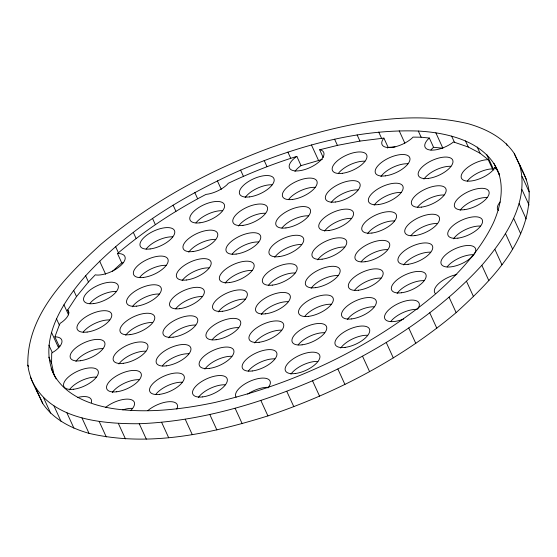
<?xml version="1.0" encoding="UTF-8"?>
<svg xmlns="http://www.w3.org/2000/svg" width="557" height="557" viewBox="0 0 557 557"><rect width="100%" height="100%" fill="white"/><g stroke="black" fill="none" stroke-linecap="round" stroke-linejoin="round"><path stroke-width="0.84" d="M27.85 365.127C26.548 314.97 66.548 275.75 100.852 244.37C155.995 197.958 220.948 164.037 289.083 141.095C346.357 123.292 408.365 109.666 467.971 123.654C485.864 128.737 503.612 137.642 514.243 153.474C519.897 166.007 527.542 177.955 529.15 191.873C530.452 242.03 490.452 281.25 456.148 312.63C401.005 359.042 336.052 392.964 267.917 415.905C210.643 433.708 148.635 447.334 89.029 433.346C71.136 428.263 53.388 419.358 42.757 403.526C37.103 390.993 29.458 379.045 27.85 365.127L28.553 366.666M56.187 378.969C35.752 343.251 61.994 302.66 85.632 275.819C128.256 229.192 183.281 195.667 240.596 170.129C296.63 146.428 356.94 128.834 418.314 131.055C449.374 132.775 487.876 142.153 499.511 174.94M53.959 374.36L51.592 363.303L51.69 353.02L54.663 351.161A18.806 8.153 -24.6 0 0 55.658 336.853L54.885 336.888L59.119 346.127L58.527 347.728L51.474 332.32M30.433 377.207C47.213 419.163 100.225 423.954 139.257 423.731C199.211 421.44 257.626 404.194 312.526 380.779C375.146 352.873 435.261 316.251 481.833 265.313C505.129 238.041 530.146 202.08 519.514 164.392M54.885 336.888L59.327 324.996L60.267 323.22L61.472 322.468A18.806 8.153 -24.6 0 0 67.703 310.005L76.504 296.589L88.452 281.981L95.324 274.796L96.674 275.047A18.806 8.153 -24.6 0 0 121.21 265.097A18.806 8.153 -24.6 0 0 118.878 253.546L117.506 253.602L121.739 262.841L123.111 262.786M499.406 174.947L496.809 169.572L494.95 167.302L494.414 168.374A18.806 8.153 -24.6 0 1 471.313 180.976A18.806 8.153 -24.6 0 1 462.707 172.398A18.806 8.153 -24.6 0 1 485.808 159.796L488.245 159.692L492.479 168.938L493.822 170.003L486.769 154.595M387.547 148.051L388.138 147.361L383.905 138.115L383.313 138.804A18.806 8.153 -24.6 0 0 389.914 147.556A18.806 8.153 -24.6 0 0 412.605 137.593L413.016 137.113L421.134 137.217L429.336 138.045L433.569 147.292L442.906 148.232L435.853 132.831M117.506 253.602L118.418 252.767C145.335 230.104 174.856 210.574 206.076 194.358L206.529 194.344A18.806 8.153 -24.6 0 0 227.207 184.548L228.293 183.288C250.476 172.747 273.383 163.695 296.832 156.392L301.065 165.631L322.357 159.406M112.34 271.419L121.739 262.841M429.336 138.045L428.723 138.554A18.806 8.153 -24.6 0 0 429.398 149.903A18.806 8.153 -24.6 0 0 452.263 142.905L453.314 142.035L454.456 142.272L468.298 147.034L480.05 153.217L488.245 159.692M433.569 147.292L432.956 147.793A18.806 8.153 -24.6 0 0 430.937 150.049M296.832 156.392L296.477 156.614A18.806 8.153 -24.6 0 0 292.376 170.345A18.806 8.153 -24.6 0 0 316.682 163.723A18.806 8.153 -24.6 0 0 320.783 149.986L319.669 149.784L323.192 157.485M301.065 165.631L300.703 165.854A18.806 8.153 -24.6 0 0 294.959 171.424M319.669 149.784L337.431 145.377L359.94 141.081L383.905 138.115M388.138 147.361L395.038 146.93M492.479 168.938L490.042 169.036A18.806 8.153 -24.6 0 0 467.337 181.088M59.119 346.127L59.891 346.099M521.672 169.662L526.567 179.793M51.14 368.198C60.518 394.022 89.009 404.946 114.094 408.768C147.877 413.426 182.167 409.388 215.336 402.377L217.655 401.799C296.623 383.16 371.937 347.039 434.349 294.987C457.812 274.441 479.904 251.207 493.439 222.765C500.207 207.385 504.036 189.826 498.807 173.394M514.243 153.474L521.296 168.882M522.097 176.465L529.15 191.873M506.362 143.845L507.065 145.391M521.979 189.582L529.032 204.983M519.145 203.583L526.198 218.985M493.989 163.41L496.809 169.572M494.95 167.302L495.653 168.841M513.645 218.323L520.698 233.724M477.231 147.055L480.05 153.217M465.478 140.872L468.298 147.034M505.526 233.634L512.579 249.042M451.63 136.11L454.456 142.272M494.881 249.355L501.934 264.763M481.833 265.313L488.886 280.714M418.314 131.055L421.134 137.217M399.202 130.811L404.842 143.135M466.508 281.327L473.561 296.735M378.732 132.106L381.552 138.268M449.095 297.229L456.148 312.63M357.121 134.919L359.94 141.081M429.767 312.839L436.82 328.24M334.611 139.215L337.431 145.377M408.747 327.989L415.801 343.391M311.447 144.959L318.5 160.36M386.259 342.513L393.312 357.914M287.885 152.082L290.705 158.244M362.551 356.25L369.604 371.651M264.185 160.5L267.005 166.661M337.883 369.047L344.936 384.455M240.596 170.129L243.416 176.291M312.526 380.779L319.579 396.18M217.39 180.865L221.268 189.338M286.764 391.299L293.817 406.701M194.811 192.583L197.631 198.745M173.109 205.157L175.935 211.319M260.864 400.497L267.917 415.905M152.527 218.448L155.347 224.61M235.124 408.274L242.177 423.682M133.283 232.318L136.11 238.48M209.822 414.547L216.875 429.955M115.598 246.605L118.418 252.767M185.23 419.247L192.283 434.648M99.654 261.156L105.649 274.253M161.621 422.317L168.674 437.725M85.632 275.819L88.452 281.981M139.257 423.731L146.31 439.132M73.684 290.427L76.504 296.589M67.501 309.88L68.915 312.964M118.376 423.466L125.429 438.867M63.937 304.811L68.525 314.83M56.508 318.834L59.327 324.996M99.216 421.531L106.269 436.932M48.884 345.138L52.407 352.839M81.976 417.938L89.029 433.346M48.772 357.141L51.592 363.303M66.854 412.737L73.907 428.145M54.008 405.983L61.061 421.391M43.585 397.747L50.638 413.155M35.704 388.118L42.757 403.526M37.145 391L37.486 392.608M122.763 409.868A18.806 8.153 -24.6 0 1 132.469 408.378M112.333 392.455A18.806 8.153 -24.6 0 1 139.285 379.686M198.32 397.559A18.806 8.153 -24.6 0 1 225.279 384.796M324.543 231.148A18.806 8.153 -24.6 0 1 351.502 218.386M247.691 394.112A18.806 8.153 -24.6 0 1 268.272 387.352M118.926 363.972A18.806 8.153 -24.6 0 1 145.885 351.209M75.933 361.416A18.806 8.153 -24.6 0 1 102.885 348.654M69.333 389.9A18.806 8.153 -24.6 0 1 96.291 377.131M374.137 205.227A18.806 8.153 -24.6 0 1 401.089 192.457M290.907 374.193A18.806 8.153 -24.6 0 1 317.866 361.423M367.536 233.703A18.806 8.153 -24.6 0 1 394.495 220.941M417.527 207.225A18.806 8.153 -24.6 0 1 444.089 195.013M248.311 371.08A18.806 8.153 -24.6 0 1 274.866 358.868M340.717 348.055A18.806 8.153 -24.6 0 1 367.676 335.286M168.736 337.834A18.806 8.153 -24.6 0 1 195.695 325.072M254.73 342.945A18.806 8.153 -24.6 0 1 281.682 330.183M261.324 314.461A18.806 8.153 -24.6 0 1 288.275 301.699M331.137 202.671A18.806 8.153 -24.6 0 1 358.095 189.902M281.946 228.043A18.806 8.153 -24.6 0 1 308.501 215.831M155.723 394.453A18.806 8.153 -24.6 0 1 182.278 382.241M304.721 316.46A18.806 8.153 -24.6 0 1 331.276 304.254M162.324 365.97A18.806 8.153 -24.6 0 1 188.879 353.765M453.53 238.814A18.806 8.153 -24.6 0 1 480.482 226.051M204.92 369.082A18.806 8.153 -24.6 0 1 231.872 356.32M298.12 344.943A18.806 8.153 -24.6 0 1 324.675 332.731M132.336 306.796A18.806 8.153 -24.6 0 1 159.295 294.033M390.708 321.57A18.806 8.153 -24.6 0 1 417.263 309.365M175.734 308.801A18.806 8.153 -24.6 0 1 202.288 296.589M410.934 235.708A18.806 8.153 -24.6 0 1 437.489 223.496M245.15 197.561A18.806 8.153 -24.6 0 1 272.101 184.799M125.743 335.279A18.806 8.153 -24.6 0 1 152.695 322.517M195.953 222.932A18.806 8.153 -24.6 0 1 222.515 210.72M83.146 332.167A18.806 8.153 -24.6 0 1 109.701 319.962M347.317 319.572A18.806 8.153 -24.6 0 1 374.269 306.81M288.54 199.559A18.806 8.153 -24.6 0 1 315.102 187.354M238.549 226.038A18.806 8.153 -24.6 0 1 265.508 213.275M460.124 210.33A18.806 8.153 -24.6 0 1 487.083 197.568M89.74 303.69A18.806 8.153 -24.6 0 1 116.295 291.478M274.733 257.285A18.806 8.153 -24.6 0 1 301.692 244.523M311.133 288.324A18.806 8.153 -24.6 0 1 338.085 275.562M447.111 266.949A18.806 8.153 -24.6 0 1 473.673 254.744M225.139 283.214A18.806 8.153 -24.6 0 1 252.098 270.451M361.124 261.846A18.806 8.153 -24.6 0 1 387.679 249.633M397.12 293.435A18.806 8.153 -24.6 0 1 424.079 280.672M268.537 285.212A18.806 8.153 -24.6 0 1 295.092 273.007M317.727 259.841A18.806 8.153 -24.6 0 1 344.686 247.078M354.524 290.322A18.806 8.153 -24.6 0 1 381.085 278.117M188.746 252.175A18.806 8.153 -24.6 0 1 215.698 239.413M139.549 277.553A18.806 8.153 -24.6 0 1 166.104 265.341M232.137 254.18A18.806 8.153 -24.6 0 1 258.692 241.968M182.146 280.658A18.806 8.153 -24.6 0 1 209.105 267.896M403.721 264.951A18.806 8.153 -24.6 0 1 430.672 252.189M146.15 249.07A18.806 8.153 -24.6 0 1 172.705 236.857M338.35 173.422A18.806 8.153 -24.6 0 1 364.912 161.217M423.947 179.089A18.806 8.153 -24.6 0 1 450.898 166.32M380.946 176.534A18.806 8.153 -24.6 0 1 407.905 163.765M218.33 311.906A18.806 8.153 -24.6 0 1 245.282 299.144M212.133 339.833A18.806 8.153 -24.6 0 1 238.688 327.627M498.411 210.546A18.806 8.153 -24.6 0 1 500.221 201.961M77.778 397.433A18.806 8.153 -24.6 0 1 91.327 402.648M105.607 407.418A18.806 8.153 -24.6 0 1 129.259 399.237A18.806 8.153 -24.6 0 1 130.575 410.69M147.925 410.53A18.806 8.153 -24.6 0 1 169.189 401.688A18.806 8.153 -24.6 0 1 176.792 409.068M435.407 293.643A18.806 8.153 -24.6 0 1 439.055 283.235A18.806 8.153 -24.6 0 1 456.858 274.497M236.133 397.211A18.806 8.153 -24.6 0 1 255.231 379.324A18.806 8.153 -24.6 0 1 267.945 387.964M403.581 319.036A18.806 8.153 -24.6 0 1 384.553 316.383A18.806 8.153 -24.6 0 1 406.318 300.787A18.806 8.153 -24.6 0 1 417.785 308.857M474.188 254.243A18.806 8.153 -24.6 0 1 444.354 266.504A18.806 8.153 -24.6 0 1 455.932 248.401A18.806 8.153 -24.6 0 1 474.627 253.553M116.705 391.787A18.806 8.153 -24.6 0 0 141.304 374.158A18.806 8.153 -24.6 0 0 113.844 377.646A18.806 8.153 -24.6 0 0 116.705 391.787M202.692 396.897A18.806 8.153 -24.6 0 0 227.291 379.268A18.806 8.153 -24.6 0 0 199.838 382.75A18.806 8.153 -24.6 0 0 202.692 396.897M328.915 230.487A18.806 8.153 -24.6 0 0 353.514 212.858A18.806 8.153 -24.6 0 0 326.061 216.339A18.806 8.153 -24.6 0 0 328.915 230.487M123.299 363.31A18.806 8.153 -24.6 0 0 147.897 345.681A18.806 8.153 -24.6 0 0 120.444 349.162A18.806 8.153 -24.6 0 0 123.299 363.31M80.305 360.755A18.806 8.153 -24.6 0 0 104.904 343.126A18.806 8.153 -24.6 0 0 77.444 346.607A18.806 8.153 -24.6 0 0 80.305 360.755M73.705 389.232A18.806 8.153 -24.6 0 0 98.31 371.603A18.806 8.153 -24.6 0 0 70.85 375.091A18.806 8.153 -24.6 0 0 73.705 389.232M378.509 204.558A18.806 8.153 -24.6 0 0 403.108 186.929A18.806 8.153 -24.6 0 0 375.648 190.417A18.806 8.153 -24.6 0 0 378.509 204.558M295.28 373.524A18.806 8.153 -24.6 0 0 319.878 355.895A18.806 8.153 -24.6 0 0 292.425 359.383A18.806 8.153 -24.6 0 0 295.28 373.524M371.909 233.042A18.806 8.153 -24.6 0 0 396.507 215.413A18.806 8.153 -24.6 0 0 369.054 218.894A18.806 8.153 -24.6 0 0 371.909 233.042M421.503 207.113A18.806 8.153 -24.6 0 0 446.101 189.484A18.806 8.153 -24.6 0 0 418.648 192.973A18.806 8.153 -24.6 0 0 421.503 207.113M252.286 370.969A18.806 8.153 -24.6 0 0 276.885 353.34A18.806 8.153 -24.6 0 0 249.432 356.828A18.806 8.153 -24.6 0 0 252.286 370.969M345.089 347.387A18.806 8.153 -24.6 0 0 369.688 329.758A18.806 8.153 -24.6 0 0 342.235 333.246A18.806 8.153 -24.6 0 0 345.089 347.387M173.109 337.173A18.806 8.153 -24.6 0 0 197.707 319.537A18.806 8.153 -24.6 0 0 170.254 323.025A18.806 8.153 -24.6 0 0 173.109 337.173M259.102 342.277A18.806 8.153 -24.6 0 0 283.701 324.647A18.806 8.153 -24.6 0 0 256.241 328.136A18.806 8.153 -24.6 0 0 259.102 342.277M265.696 313.8A18.806 8.153 -24.6 0 0 290.294 296.171A18.806 8.153 -24.6 0 0 262.841 299.652A18.806 8.153 -24.6 0 0 265.696 313.8M335.509 202.003A18.806 8.153 -24.6 0 0 360.114 184.374A18.806 8.153 -24.6 0 0 332.654 187.862A18.806 8.153 -24.6 0 0 335.509 202.003M285.922 227.931A18.806 8.153 -24.6 0 0 310.521 210.302A18.806 8.153 -24.6 0 0 283.06 213.784A18.806 8.153 -24.6 0 0 285.922 227.931M159.699 394.342A18.806 8.153 -24.6 0 0 184.297 376.713A18.806 8.153 -24.6 0 0 156.844 380.201A18.806 8.153 -24.6 0 0 159.699 394.342M308.689 316.355A18.806 8.153 -24.6 0 0 333.288 298.726A18.806 8.153 -24.6 0 0 305.835 302.207A18.806 8.153 -24.6 0 0 308.689 316.355M166.292 365.865A18.806 8.153 -24.6 0 0 190.891 348.229A18.806 8.153 -24.6 0 0 163.438 351.718A18.806 8.153 -24.6 0 0 166.292 365.865M457.903 238.152A18.806 8.153 -24.6 0 0 482.501 220.523A18.806 8.153 -24.6 0 0 455.048 224.005A18.806 8.153 -24.6 0 0 457.903 238.152M209.293 368.421A18.806 8.153 -24.6 0 0 233.891 350.785A18.806 8.153 -24.6 0 0 206.431 354.273A18.806 8.153 -24.6 0 0 209.293 368.421M302.096 344.832A18.806 8.153 -24.6 0 0 326.694 327.203A18.806 8.153 -24.6 0 0 299.241 330.691A18.806 8.153 -24.6 0 0 302.096 344.832M136.709 306.134A18.806 8.153 -24.6 0 0 161.307 288.505A18.806 8.153 -24.6 0 0 133.854 291.986A18.806 8.153 -24.6 0 0 136.709 306.134M179.702 308.689A18.806 8.153 -24.6 0 0 204.308 291.06A18.806 8.153 -24.6 0 0 176.847 294.542A18.806 8.153 -24.6 0 0 179.702 308.689M414.909 235.597A18.806 8.153 -24.6 0 0 439.508 217.968A18.806 8.153 -24.6 0 0 412.048 221.449A18.806 8.153 -24.6 0 0 414.909 235.597M249.522 196.9A18.806 8.153 -24.6 0 0 274.121 179.263A18.806 8.153 -24.6 0 0 246.667 182.752A18.806 8.153 -24.6 0 0 249.522 196.9M130.115 334.618A18.806 8.153 -24.6 0 0 154.714 316.989A18.806 8.153 -24.6 0 0 127.254 320.47A18.806 8.153 -24.6 0 0 130.115 334.618M199.928 222.821A18.806 8.153 -24.6 0 0 224.527 205.192A18.806 8.153 -24.6 0 0 197.074 208.68A18.806 8.153 -24.6 0 0 199.928 222.821M87.115 332.063A18.806 8.153 -24.6 0 0 111.72 314.433A18.806 8.153 -24.6 0 0 84.26 317.915A18.806 8.153 -24.6 0 0 87.115 332.063M351.69 318.91A18.806 8.153 -24.6 0 0 376.288 301.274A18.806 8.153 -24.6 0 0 348.828 304.763A18.806 8.153 -24.6 0 0 351.69 318.91M292.516 199.455A18.806 8.153 -24.6 0 0 317.114 181.819A18.806 8.153 -24.6 0 0 289.661 185.307A18.806 8.153 -24.6 0 0 292.516 199.455M242.922 225.376A18.806 8.153 -24.6 0 0 267.527 207.747A18.806 8.153 -24.6 0 0 240.067 211.235A18.806 8.153 -24.6 0 0 242.922 225.376M464.496 209.669A18.806 8.153 -24.6 0 0 489.095 192.04A18.806 8.153 -24.6 0 0 461.642 195.521A18.806 8.153 -24.6 0 0 464.496 209.669M93.715 303.579A18.806 8.153 -24.6 0 0 118.314 285.95A18.806 8.153 -24.6 0 0 90.861 289.431A18.806 8.153 -24.6 0 0 93.715 303.579M279.106 256.624A18.806 8.153 -24.6 0 0 303.704 238.995A18.806 8.153 -24.6 0 0 276.251 242.476A18.806 8.153 -24.6 0 0 279.106 256.624M315.506 287.663A18.806 8.153 -24.6 0 0 340.104 270.034A18.806 8.153 -24.6 0 0 312.651 273.515A18.806 8.153 -24.6 0 0 315.506 287.663M229.512 282.552A18.806 8.153 -24.6 0 0 254.117 264.923A18.806 8.153 -24.6 0 0 226.657 268.404A18.806 8.153 -24.6 0 0 229.512 282.552M365.1 261.734A18.806 8.153 -24.6 0 0 389.698 244.105A18.806 8.153 -24.6 0 0 362.238 247.587A18.806 8.153 -24.6 0 0 365.1 261.734M401.493 292.773A18.806 8.153 -24.6 0 0 426.098 275.137A18.806 8.153 -24.6 0 0 398.638 278.625A18.806 8.153 -24.6 0 0 401.493 292.773M272.512 285.107A18.806 8.153 -24.6 0 0 297.111 267.478A18.806 8.153 -24.6 0 0 269.651 270.96A18.806 8.153 -24.6 0 0 272.512 285.107M322.099 259.179A18.806 8.153 -24.6 0 0 346.705 241.55A18.806 8.153 -24.6 0 0 319.245 245.031A18.806 8.153 -24.6 0 0 322.099 259.179M358.499 290.218A18.806 8.153 -24.6 0 0 383.098 272.589A18.806 8.153 -24.6 0 0 355.645 276.07A18.806 8.153 -24.6 0 0 358.499 290.218M193.119 251.513A18.806 8.153 -24.6 0 0 217.717 233.884A18.806 8.153 -24.6 0 0 190.257 237.373A18.806 8.153 -24.6 0 0 193.119 251.513M143.525 277.442A18.806 8.153 -24.6 0 0 168.123 259.813A18.806 8.153 -24.6 0 0 140.67 263.294A18.806 8.153 -24.6 0 0 143.525 277.442M236.112 254.069A18.806 8.153 -24.6 0 0 260.711 236.44A18.806 8.153 -24.6 0 0 233.258 239.921A18.806 8.153 -24.6 0 0 236.112 254.069M186.518 279.997A18.806 8.153 -24.6 0 0 211.117 262.368A18.806 8.153 -24.6 0 0 183.664 265.849A18.806 8.153 -24.6 0 0 186.518 279.997M408.093 264.29A18.806 8.153 -24.6 0 0 432.692 246.66A18.806 8.153 -24.6 0 0 405.238 250.142A18.806 8.153 -24.6 0 0 408.093 264.29M150.118 248.958A18.806 8.153 -24.6 0 0 174.717 231.329A18.806 8.153 -24.6 0 0 147.264 234.817A18.806 8.153 -24.6 0 0 150.118 248.958M342.325 173.311A18.806 8.153 -24.6 0 0 366.924 155.681A18.806 8.153 -24.6 0 0 339.471 159.17A18.806 8.153 -24.6 0 0 342.325 173.311M428.319 178.421A18.806 8.153 -24.6 0 0 452.918 160.792A18.806 8.153 -24.6 0 0 425.457 164.28A18.806 8.153 -24.6 0 0 428.319 178.421M385.319 175.866A18.806 8.153 -24.6 0 0 409.924 158.237A18.806 8.153 -24.6 0 0 382.464 161.725A18.806 8.153 -24.6 0 0 385.319 175.866M222.703 311.245A18.806 8.153 -24.6 0 0 247.301 293.616A18.806 8.153 -24.6 0 0 219.841 297.097A18.806 8.153 -24.6 0 0 222.703 311.245M216.102 339.728A18.806 8.153 -24.6 0 0 240.701 322.092A18.806 8.153 -24.6 0 0 213.247 325.58A18.806 8.153 -24.6 0 0 216.102 339.728"/></g></svg>
